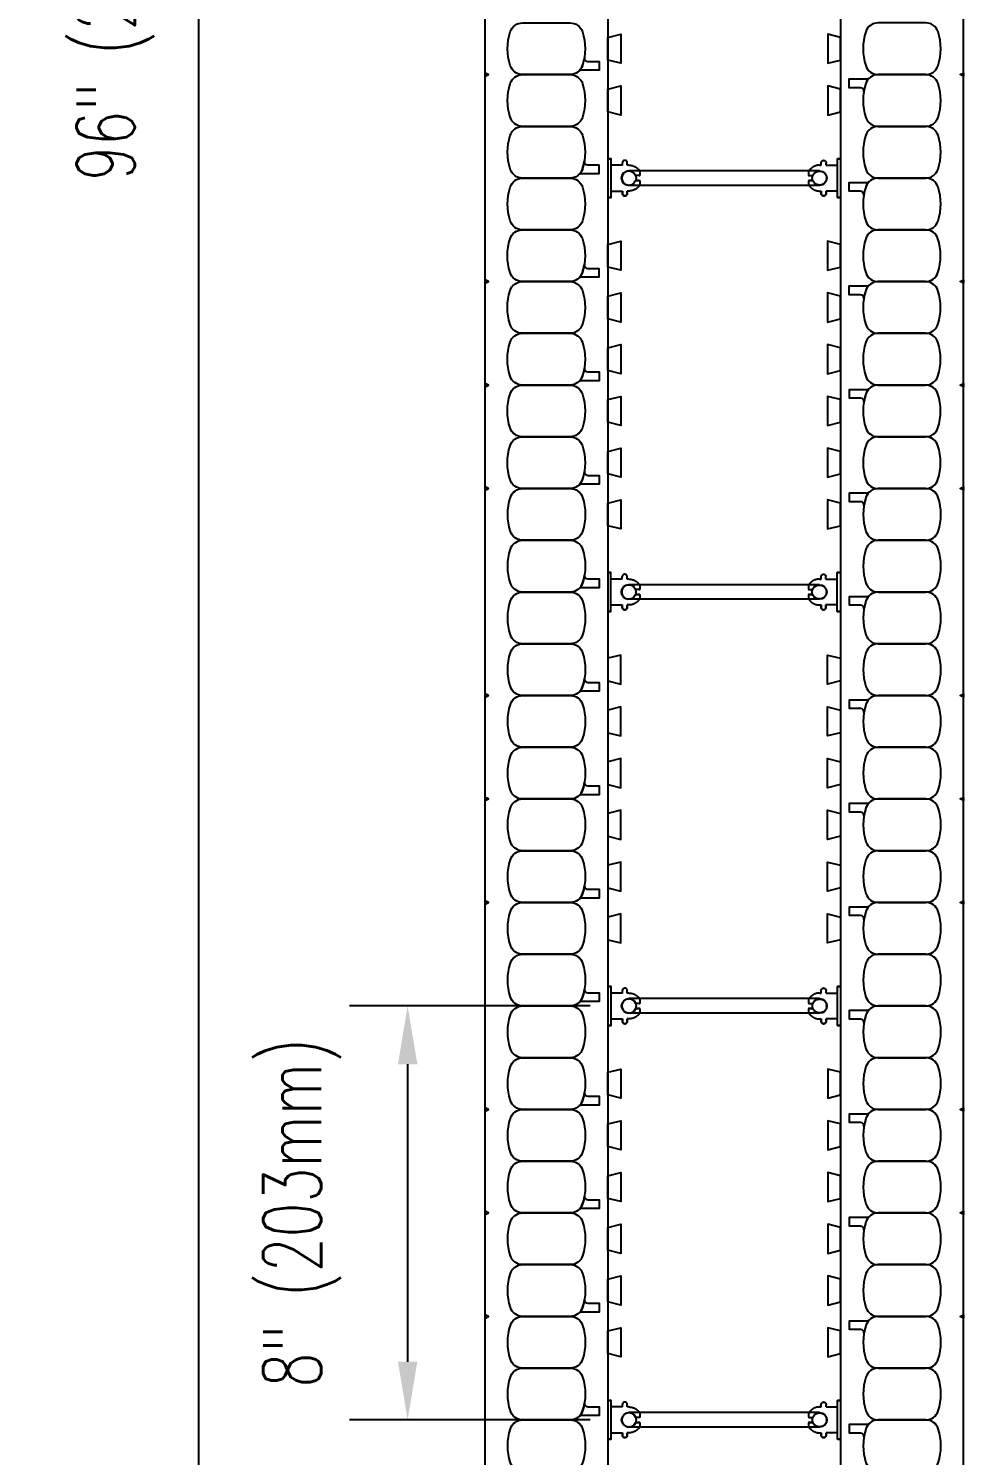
# Model space of a CAD drawing. Header units: inches. Extents: x 135 to 240, y 99 to 198.
# Drawn here: x 222.41 to 240.49, y 120.84 to 148.42 of the extents above; entities that cross this region are included whole.
import ezdxf

# ---------------------------------------------------------------- set-up
doc = ezdxf.new("R2010")
doc.units = ezdxf.units.IN
doc.header["$MEASUREMENT"] = 0
for name, color, linetype in [('line25', 2, 'Continuous'), ('LINE50', 5, 'Continuous'), ('LINE9', 9, 'Continuous'), ('TEXT', 4, 'Continuous')]:
    doc.layers.add(name, color=color, linetype=linetype)
doc.styles.add('DIM', font='romans.shx', dxfattribs={"width": 0.7})
doc.dimstyles.new('ext_12', dxfattribs={"dimscale": 12, "dimtxt": 0.09375, "dimasz": 0.09375, "dimexe": 0.09375, "dimexo": 0.0625, "dimgap": 0.0625, "dimtad": 1, "dimdec": 4, "dimzin": 2, "dimdsep": 46, "dimlunit": 4, "dimtxsty": 'DIM', "dimcen": 0.09, "dimdle": 0.09375, "dimclrt": 4, "dimadec": 0, "dimazin": 0, "dimtfac": 1, "dimtdec": 4, "dimtmove": 2, "dimatfit": 3, "dimfxl": 0, "dimfrac": 2, "dimtolj": 1, "dimtzin": 0, "dimarcsym": 0})

# ---------------------------------------------------------------- blocks, each defined once
blk = doc.blocks.new('WEB_4_CENTRE_TOP')
for p, q in [((3.688, 0.141), (0, 0.141)), ((3.688, -0.141), (0, -0.141))]:
    blk.add_line(p, q)
for centre in [(0, 0), (3.688, 0)]:
    blk.add_circle(centre, 0.141)
blk = doc.blocks.new('*D9')
at = {"layer": 'Defpoints', "color": 0}
for p in [(231.24, 197.528), (225.698, 101.528), (231.24, 101.528)]:
    blk.add_point(p, dxfattribs=at)
at = {"layer": 'TEXT', "color": 0, "lineweight": -2}
for p, q in [((230.49, 197.528), (224.573, 197.528)), ((225.698, 196.403), (225.698, 102.653)), ((230.49, 101.528), (224.573, 101.528))]:
    blk.add_line(p, q, dxfattribs=at)
at = {"layer": 'TEXT', "color": 0}
for points in [[(225.511, 196.403), (225.886, 196.403), (225.698, 197.528)], [(225.511, 102.653), (225.886, 102.653), (225.698, 101.528)]]:
    blk.add_solid(points, dxfattribs=at)
at = {"layer": 'TEXT', "color": 4, "insert": (224.091, 149.528), "char_height": 1.125, "attachment_point": 5, "rotation": 90, "style": 'DIM'}
blk.add_mtext('\\A1;96" (2440mm)', dxfattribs=at)
blk = doc.blocks.new('*D10')
at = {"layer": 'Defpoints', "color": 0}
for p in [(234.021, 129.528), (229.743, 121.528), (234.021, 121.528)]:
    blk.add_point(p, dxfattribs=at)
at = {"layer": 'TEXT', "color": 0, "lineweight": -2}
for p, q in [((233.271, 129.528), (228.618, 129.528)), ((229.743, 128.403), (229.743, 122.653)), ((233.271, 121.528), (228.618, 121.528))]:
    blk.add_line(p, q, dxfattribs=at)
at = {"layer": 'TEXT', "color": 0}
for points in [[(229.556, 128.403), (229.931, 128.403), (229.743, 129.528)], [(229.556, 122.653), (229.931, 122.653), (229.743, 121.528)]]:
    blk.add_solid(points, dxfattribs=at)
at = {"layer": 'TEXT', "color": 4, "insert": (227.699, 125.528), "char_height": 1.125, "attachment_point": 5, "rotation": 90, "style": 'DIM'}
blk.add_mtext('\\A1;8" (203mm) ', dxfattribs=at)
blk = doc.blocks.new('Connector')
blk.add_point((0.271, 0))
at = {"layer": 'LINE9'}
for p, q in [((0, 0.375), (0, -0.375)), ((0.062, -0.375), (0.062, 0.375)), ((0.281, 0.25), (0.062, 0.25))]:
    blk.add_line(p, q, dxfattribs=at)
for points, weights in [([(0.007, 0.375), (0.004, 0.375), (0, 0.375)], [1, 0.972587069138, 0.950305488115]), ([(0.327, 0.343), (0.308, 0.343), (0.281, 0.317), (0.281, 0.297)], [1, 0.85355339, 0.85355339, 1]), ([(0.328, 0.343), (0.327, 0.343), (0.327, 0.343)], [1, 0.70710678, 1]), ([(0.375, 0.297), (0.375, 0.317), (0.348, 0.343), (0.329, 0.343)], [1, 0.85355339, 0.85355339, 1]), ([(0.406, 0.25), (0.546, 0.25), (0.619, 0.131)], [0.958404415409, 0.794674173519, 0.864651571113]), ([(0.619, 0.052), (0.612, 0.049), (0.604, 0.049)], [0.83615024178, 0.892081430621, 1]), ([(0.619, -0.131), (0.546, -0.25), (0.406, -0.25)], [0.864651574428, 0.794674169686, 0.958404415195]), ([(0.604, -0.049), (0.612, -0.049), (0.619, -0.052)], [1, 0.89208144177, 0.836150253337]), ([(0, -0.375), (0.004, -0.375), (0.007, -0.375)], [0.950305488115, 0.972587069138, 1]), ([(0.281, -0.297), (0.281, -0.317), (0.308, -0.343), (0.327, -0.343)], [1, 0.85355339, 0.85355339, 1]), ([(0.327, -0.343), (0.281, -0.343), (0.281, -0.297)], [1, 0.70710678, 1]), ([(0.329, -0.343), (0.348, -0.343), (0.375, -0.317), (0.375, -0.297)], [1, 0.85355339, 0.85355339, 1]), ([(0.375, -0.297), (0.375, -0.343), (0.329, -0.343)], [1, 0.70710678, 1])]:
    blk.add_rational_spline(points, weights, degree=2, dxfattribs=at)
for points, degree in [([(0, 0.375), (0.002, 0.375), (0.005, 0.375), (0.007, 0.375)], 3), ([(0.007, 0.375), (0.021, 0.375), (0.051, 0.375), (0.062, 0.375), (0.062, 0.375)], 3), ([(0.281, 0.25), (0.281, 0.297)], 1), ([(0.327, 0.343), (0.327, 0.343), (0.328, 0.343), (0.328, 0.343)], 3), ([(0.328, 0.343), (0.329, 0.343), (0.329, 0.343), (0.329, 0.343)], 3), ([(0.375, 0.25), (0.375, 0.297)], 1), ([(0.406, 0.25), (0.375, 0.25)], 1), ([(0.406, 0.25), (0.406, 0.25)], 1), ([(0.406, 0.25), (0.406, 0.25)], 1), ([(0.406, 0.25), (0.406, 0.25)], 1), ([(0.406, 0.25), (0.406, 0.25)], 1), ([(0.406, 0.25), (0.406, 0.25)], 1), ([(0.406, 0.25), (0.406, 0.25)], 1), ([(0.406, 0.25), (0.406, 0.25)], 1), ([(0.406, 0.25), (0.406, 0.25)], 1), ([(0.406, 0.25), (0.406, 0.25)], 1), ([(0.406, 0.25), (0.406, 0.25)], 1), ([(0.406, 0.25), (0.406, 0.25)], 1), ([(0.406, 0.25), (0.406, 0.25)], 1), ([(0.406, 0.25), (0.406, 0.25)], 1), ([(0.406, 0.25), (0.406, 0.25)], 1), ([(0.406, 0.25), (0.406, 0.25)], 1), ([(0.406, 0.25), (0.406, 0.25)], 1), ([(0.406, 0.25), (0.406, 0.25)], 1), ([(0.406, 0.25), (0.406, 0.25)], 1), ([(0.406, 0.25), (0.406, 0.25)], 1), ([(0.406, 0.25), (0.406, 0.25)], 1), ([(0.406, 0.25), (0.406, 0.25)], 1), ([(0.406, 0.25), (0.406, 0.25)], 1), ([(0.406, 0.25), (0.406, 0.25)], 1), ([(0.406, 0.25), (0.406, 0.25)], 1), ([(0.604, 0.049), (0.532, 0.049)], 1), ([(0.532, 0.049), (0.532, 0.049)], 1), ([(0.532, 0.049), (0.532, 0.049)], 1), ([(0.532, 0.049), (0.532, 0.049)], 1), ([(0.532, 0.049), (0.532, 0.049)], 1), ([(0.532, 0.049), (0.532, 0.049)], 1), ([(0.532, 0.049), (0.532, 0.049)], 1), ([(0.532, 0.049), (0.532, 0.049)], 1), ([(0.532, 0.049), (0.532, 0.049)], 1), ([(0.532, 0.049), (0.532, 0.049)], 1), ([(0.532, 0.049), (0.532, 0.049)], 1), ([(0.604, 0.049), (0.609, 0.049), (0.614, 0.05), (0.619, 0.052)], 3), ([(0.604, 0.049), (0.604, 0.049)], 1), ([(0.604, 0.049), (0.604, 0.049)], 1), ([(0.604, 0.049), (0.604, 0.049)], 1), ([(0.604, 0.049), (0.604, 0.049)], 1), ([(0.619, 0.131), (0.619, 0.052)], 1), ([(0.619, 0.131), (0.619, 0.131)], 1), ([(0.619, 0.131), (0.619, 0.131)], 1), ([(0.619, 0.131), (0.619, 0.131)], 1), ([(0.619, 0.131), (0.619, 0.131)], 1), ([(0.062, -0.25), (0.281, -0.25)], 1), ([(0.281, -0.297), (0.281, -0.25)], 1), ([(0.281, -0.25), (0.281, -0.297)], 1), ([(0.375, -0.25), (0.375, -0.297)], 1), ([(0.375, -0.297), (0.375, -0.25)], 1), ([(0.406, -0.25), (0.375, -0.25)], 1), ([(0.406, -0.25), (0.406, -0.25)], 1), ([(0.406, -0.25), (0.406, -0.25)], 1), ([(0.406, -0.25), (0.406, -0.25)], 1), ([(0.406, -0.25), (0.406, -0.25)], 1), ([(0.406, -0.25), (0.406, -0.25)], 1), ([(0.406, -0.25), (0.406, -0.25)], 1), ([(0.406, -0.25), (0.406, -0.25)], 1), ([(0.406, -0.25), (0.406, -0.25)], 1), ([(0.406, -0.25), (0.406, -0.25)], 1), ([(0.406, -0.25), (0.406, -0.25)], 1), ([(0.406, -0.25), (0.406, -0.25)], 1), ([(0.532, -0.049), (0.604, -0.049)], 1), ([(0.604, -0.049), (0.58, -0.049), (0.556, -0.049), (0.532, -0.049)], 3), ([(0.532, -0.049), (0.532, -0.049)], 1), ([(0.532, -0.049), (0.532, -0.049)], 1), ([(0.532, -0.049), (0.532, -0.049)], 1), ([(0.532, -0.049), (0.532, -0.049)], 1), ([(0.619, -0.052), (0.614, -0.05), (0.609, -0.049), (0.604, -0.049)], 3), ([(0.604, -0.049), (0.604, -0.049)], 1), ([(0.604, -0.049), (0.604, -0.049)], 1), ([(0.604, -0.049), (0.604, -0.049)], 1), ([(0.604, -0.049), (0.604, -0.049)], 1), ([(0.604, -0.049), (0.604, -0.049)], 1), ([(0.604, -0.049), (0.604, -0.049)], 1), ([(0.604, -0.049), (0.604, -0.049)], 1), ([(0.604, -0.049), (0.604, -0.049)], 1), ([(0.619, -0.052), (0.619, -0.131)], 1), ([(0.619, -0.131), (0.619, -0.131)], 1), ([(0.619, -0.131), (0.619, -0.131)], 1), ([(0.619, -0.131), (0.619, -0.131)], 1), ([(0.619, -0.131), (0.619, -0.131)], 1), ([(0.007, -0.375), (0.005, -0.375), (0.002, -0.375), (0, -0.375)], 3), ([(0.062, -0.375), (0.062, -0.375), (0.051, -0.375), (0.021, -0.375), (0.007, -0.375)], 3), ([(0.328, -0.343), (0.328, -0.343), (0.327, -0.343), (0.327, -0.343)], 3), ([(0.329, -0.343), (0.329, -0.343), (0.329, -0.343), (0.328, -0.343)], 3)]:
    blk.add_open_spline(points, degree=degree, dxfattribs=at)
for points, weights, knots in [([(0.062, 0.375), (0.062, 0.375), (0.046, 0.375), (0.03, 0.375), (0.007, 0.375)], [0.868718858569, 0.861102746415, 1, 0.861102734288, 0.868718859898], [0, 0, 0, 0.5, 0.5, 1, 1, 1]), ([(0.532, 0.049), (0.472, 0.203), (0.333, 0.113), (0.157, 0), (0.333, -0.113), (0.472, -0.203), (0.532, -0.049)], [0.899508922286, 0.599718215298, 1, 0.54226024, 1, 0.599718224335, 0.899508908749], [0, 0, 0, 0.318112, 0.318112, 0.681888, 0.681888, 1, 1, 1]), ([(0.007, -0.375), (0.03, -0.375), (0.046, -0.375), (0.062, -0.375), (0.062, -0.375)], [0.868718859319, 0.861102739573, 1, 0.861102742958, 0.868718858948], [0, 0, 0, 0.5, 0.5, 1, 1, 1])]:
    blk.add_rational_spline(points, weights, degree=2, knots=knots, dxfattribs=at)

msp = doc.modelspace()

# ---------------------------------------------------------------- linework, layer by layer
at = {"layer": 'line25'}
for p, q in [((233.61515, 169.15319), (233.61515, 101.52819)), ((238.11515, 169.15319), (238.11515, 101.52819))]:
    msp.add_line(p, q, dxfattribs=at)
for points in [[(233.61515, 148.24703), (233.86515, 148.30936), (233.86515, 147.74703), (233.61515, 147.80936)], [(238.11515, 148.24703), (237.86515, 148.30936), (237.86515, 147.74703), (238.11515, 147.80936)], [(233.61515, 147.24703), (233.86515, 147.30936), (233.86515, 146.74703), (233.61515, 146.80936)], [(238.11515, 147.24703), (237.86515, 147.30936), (237.86515, 146.74703), (238.11515, 146.80936)], [(233.61263, 144.24703), (233.86263, 144.30936), (233.86263, 143.74703), (233.61263, 143.80936)], [(238.11263, 144.24703), (237.86263, 144.30936), (237.86263, 143.74703), (238.11263, 143.80936)], [(233.61263, 143.24703), (233.86263, 143.30936), (233.86263, 142.74703), (233.61263, 142.80936)], [(238.11263, 143.24703), (237.86263, 143.30936), (237.86263, 142.74703), (238.11263, 142.80936)], [(233.61263, 142.24703), (233.86263, 142.30936), (233.86263, 141.74703), (233.61263, 141.80936)], [(238.11263, 142.24703), (237.86263, 142.30936), (237.86263, 141.74703), (238.11263, 141.80936)], [(233.61263, 141.24703), (233.86263, 141.30936), (233.86263, 140.74703), (233.61263, 140.80936)], [(238.11263, 141.24703), (237.86263, 141.30936), (237.86263, 140.74703), (238.11263, 140.80936)], [(233.61263, 140.24703), (233.86263, 140.30936), (233.86263, 139.74703), (233.61263, 139.80936)], [(238.11263, 140.24703), (237.86263, 140.30936), (237.86263, 139.74703), (238.11263, 139.80936)], [(233.61263, 139.24703), (233.86263, 139.30936), (233.86263, 138.74703), (233.61263, 138.80936)], [(238.11263, 139.24703), (237.86263, 139.30936), (237.86263, 138.74703), (238.11263, 138.80936)], [(233.61263, 135.80936), (233.86263, 135.74703), (233.86263, 136.30936), (233.61263, 136.24703)], [(238.11263, 135.80936), (237.86263, 135.74703), (237.86263, 136.30936), (238.11263, 136.24703)], [(233.61263, 134.80936), (233.86263, 134.74703), (233.86263, 135.30936), (233.61263, 135.24703)], [(238.11263, 134.80936), (237.86263, 134.74703), (237.86263, 135.30936), (238.11263, 135.24703)], [(233.61263, 133.80936), (233.86263, 133.74703), (233.86263, 134.30936), (233.61263, 134.24703)], [(238.11263, 133.80936), (237.86263, 133.74703), (237.86263, 134.30936), (238.11263, 134.24703)], [(233.61263, 132.80936), (233.86263, 132.74703), (233.86263, 133.30936), (233.61263, 133.24703)], [(238.11263, 132.80936), (237.86263, 132.74703), (237.86263, 133.30936), (238.11263, 133.24703)], [(233.61263, 131.80936), (233.86263, 131.74703), (233.86263, 132.30936), (233.61263, 132.24703)], [(238.11263, 131.80936), (237.86263, 131.74703), (237.86263, 132.30936), (238.11263, 132.24703)], [(233.61263, 130.80936), (233.86263, 130.74703), (233.86263, 131.30936), (233.61263, 131.24703)], [(238.11263, 130.80936), (237.86263, 130.74703), (237.86263, 131.30936), (238.11263, 131.24703)], [(233.61515, 128.24703), (233.86515, 128.30936), (233.86515, 127.74703), (233.61515, 127.80936)], [(238.11515, 128.24703), (237.86515, 128.30936), (237.86515, 127.74703), (238.11515, 127.80936)], [(233.61515, 127.24703), (233.86515, 127.30936), (233.86515, 126.74703), (233.61515, 126.80936)], [(238.11515, 127.24703), (237.86515, 127.30936), (237.86515, 126.74703), (238.11515, 126.80936)], [(233.61515, 126.24703), (233.86515, 126.30936), (233.86515, 125.74703), (233.61515, 125.80936)], [(238.11515, 126.24703), (237.86515, 126.30936), (237.86515, 125.74703), (238.11515, 125.80936)], [(233.61515, 125.24703), (233.86515, 125.30936), (233.86515, 124.74703), (233.61515, 124.80936)], [(238.11515, 125.24703), (237.86515, 125.30936), (237.86515, 124.74703), (238.11515, 124.80936)], [(233.61515, 124.24703), (233.86515, 124.30936), (233.86515, 123.74703), (233.61515, 123.80936)], [(238.11515, 124.24703), (237.86515, 124.30936), (237.86515, 123.74703), (238.11515, 123.80936)], [(233.61515, 123.24703), (233.86515, 123.30936), (233.86515, 122.74703), (233.61515, 122.80936)], [(238.11515, 123.24703), (237.86515, 123.30936), (237.86515, 122.74703), (238.11515, 122.80936)]]:
    msp.add_lwpolyline(points, close=True, dxfattribs=at)
at = {"layer": 'LINE50'}
for p, q in [((231.24015, 101.52819), (231.24015, 171.49694)), ((240.49015, 101.52819), (240.49015, 171.49694))]:
    msp.add_line(p, q, dxfattribs=at)
at = {"layer": 'LINE9'}
for points in [[(233.12358, 148.35512, -0.15767078), (233.12358, 147.70127, -0.32530463), (232.88571, 147.52819), (231.96455, 147.52819, -0.32530463), (231.72668, 147.70127, -0.15767078), (231.72668, 148.35512, -0.32530463), (231.96455, 148.52819), (232.88571, 148.52819, -0.32530463)], [(238.60168, 148.35512, 0.15767078), (238.60168, 147.70127, 0.32530463), (238.83955, 147.52819), (239.76071, 147.52819, 0.32530463), (239.99858, 147.70127, 0.15767078), (239.99858, 148.35512, 0.32530463), (239.76071, 148.52819), (238.83955, 148.52819, 0.32530463)], [(233.12358, 147.70127, 0.0372667), (233.16091, 147.85497, 0.46303561), (233.22258, 147.78228), (233.44418, 147.78228), (233.44418, 147.61144), (233.09808, 147.61144, 0.18900236), (233.05561, 147.59479, 0.12840736)], [(233.12358, 147.35512, -0.15767078), (233.12358, 146.70127, -0.32530463), (232.88571, 146.52819), (231.96455, 146.52819, -0.32530463), (231.72668, 146.70127, -0.15767078), (231.72668, 147.35512, -0.32530463), (231.96455, 147.52819), (232.88571, 147.52819, -0.32530463)], [(238.60168, 147.35512, 0.0372667), (238.56435, 147.20142, 0.46303561), (238.50268, 147.27411), (238.28108, 147.27411), (238.28108, 147.44494), (238.62718, 147.44494, 0.18900236), (238.66965, 147.46159, 0.12840736)], [(238.60168, 147.35512, 0.15767078), (238.60168, 146.70127, 0.32530463), (238.83955, 146.52819), (239.76071, 146.52819, 0.32530463), (239.99858, 146.70127, 0.15767078), (239.99858, 147.35512, 0.32530463), (239.76071, 147.52819), (238.83955, 147.52819, 0.32530463)], [(233.12358, 146.35512, -0.15767078), (233.12358, 145.70127, -0.32530463), (232.88571, 145.52819), (231.96455, 145.52819, -0.32530463), (231.72668, 145.70127, -0.15767078), (231.72668, 146.35512, -0.32530463), (231.96455, 146.52819), (232.88571, 146.52819, -0.32530463)], [(238.60168, 146.35512, 0.15767078), (238.60168, 145.70127, 0.32530463), (238.83955, 145.52819), (239.76071, 145.52819, 0.32530463), (239.99858, 145.70127, 0.15767078), (239.99858, 146.35512, 0.32530463), (239.76071, 146.52819), (238.83955, 146.52819, 0.32530463)], [(233.12106, 145.70127, 0.0372667), (233.15839, 145.85497, 0.46303561), (233.22005, 145.78228), (233.44165, 145.78228), (233.44165, 145.61144), (233.09556, 145.61144, 0.18900236), (233.05309, 145.59479, 0.12840736)], [(233.12358, 145.35512, -0.15767078), (233.12358, 144.70127, -0.32530463), (232.88571, 144.52819), (231.96455, 144.52819, -0.32530463), (231.72668, 144.70127, -0.15767078), (231.72668, 145.35512, -0.32530463), (231.96455, 145.52819), (232.88571, 145.52819, -0.32530463)], [(238.59915, 145.35512, 0.0372667), (238.56182, 145.20142, 0.46303561), (238.50016, 145.27411), (238.27856, 145.27411), (238.27856, 145.44494), (238.62465, 145.44494, 0.18900236), (238.66713, 145.46159, 0.12840736)], [(238.60168, 145.35512, 0.15767078), (238.60168, 144.70127, 0.32530463), (238.83955, 144.52819), (239.76071, 144.52819, 0.32530463), (239.99858, 144.70127, 0.15767078), (239.99858, 145.35512, 0.32530463), (239.76071, 145.52819), (238.83955, 145.52819, 0.32530463)], [(233.12106, 144.35512, -0.15767078), (233.12106, 143.70127, -0.32530463), (232.88319, 143.52819), (231.96202, 143.52819, -0.32530463), (231.72415, 143.70127, -0.15767078), (231.72415, 144.35512, -0.32530463), (231.96202, 144.52819), (232.88319, 144.52819, -0.32530463)], [(238.59915, 144.35512, 0.15767078), (238.59915, 143.70127, 0.32530463), (238.83702, 143.52819), (239.75819, 143.52819, 0.32530463), (239.99606, 143.70127, 0.15767078), (239.99606, 144.35512, 0.32530463), (239.75819, 144.52819), (238.83702, 144.52819, 0.32530463)], [(233.12106, 143.70127, 0.0372667), (233.15839, 143.85497, 0.46303561), (233.22005, 143.78228), (233.44165, 143.78228), (233.44165, 143.61144), (233.09556, 143.61144, 0.18900236), (233.05309, 143.59479, 0.12840736)], [(233.12106, 143.35512, -0.15767078), (233.12106, 142.70127, -0.32530463), (232.88319, 142.52819), (231.96202, 142.52819, -0.32530463), (231.72415, 142.70127, -0.15767078), (231.72415, 143.35512, -0.32530463), (231.96202, 143.52819), (232.88319, 143.52819, -0.32530463)], [(238.59915, 143.35512, 0.0372667), (238.56182, 143.20142, 0.46303561), (238.50016, 143.27411), (238.27856, 143.27411), (238.27856, 143.44494), (238.62465, 143.44494, 0.18900236), (238.66713, 143.46159, 0.12840736)], [(238.59915, 143.35512, 0.15767078), (238.59915, 142.70127, 0.32530463), (238.83702, 142.52819), (239.75819, 142.52819, 0.32530463), (239.99606, 142.70127, 0.15767078), (239.99606, 143.35512, 0.32530463), (239.75819, 143.52819), (238.83702, 143.52819, 0.32530463)], [(233.12106, 142.35512, -0.15767078), (233.12106, 141.70127, -0.32530463), (232.88319, 141.52819), (231.96202, 141.52819, -0.32530463), (231.72415, 141.70127, -0.15767078), (231.72415, 142.35512, -0.32530463), (231.96202, 142.52819), (232.88319, 142.52819, -0.32530463)], [(238.59915, 142.35512, 0.15767078), (238.59915, 141.70127, 0.32530463), (238.83702, 141.52819), (239.75819, 141.52819, 0.32530463), (239.99606, 141.70127, 0.15767078), (239.99606, 142.35512, 0.32530463), (239.75819, 142.52819), (238.83702, 142.52819, 0.32530463)], [(233.12611, 141.70127, 0.0372667), (233.16344, 141.85497, 0.46303561), (233.2251, 141.78228), (233.4467, 141.78228), (233.4467, 141.61144), (233.10061, 141.61144, 0.18900236), (233.05813, 141.59479, 0.12840736)], [(233.12106, 141.35512, -0.15767078), (233.12106, 140.70127, -0.32530463), (232.88319, 140.52819), (231.96202, 140.52819, -0.32530463), (231.72415, 140.70127, -0.15767078), (231.72415, 141.35512, -0.32530463), (231.96202, 141.52819), (232.88319, 141.52819, -0.32530463)], [(238.59915, 141.35512, 0.15767078), (238.59915, 140.70127, 0.32530463), (238.83702, 140.52819), (239.75819, 140.52819, 0.32530463), (239.99606, 140.70127, 0.15767078), (239.99606, 141.35512, 0.32530463), (239.75819, 141.52819), (238.83702, 141.52819, 0.32530463)], [(238.6042, 141.35512, 0.0372667), (238.56687, 141.20142, 0.46303561), (238.50521, 141.27411), (238.28361, 141.27411), (238.28361, 141.44494), (238.6297, 141.44494, 0.18900236), (238.67217, 141.46159, 0.12840736)], [(233.12106, 140.35512, -0.15767078), (233.12106, 139.70127, -0.32530463), (232.88319, 139.52819), (231.96202, 139.52819, -0.32530463), (231.72415, 139.70127, -0.15767078), (231.72415, 140.35512, -0.32530463), (231.96202, 140.52819), (232.88319, 140.52819, -0.32530463)], [(238.59915, 140.35512, 0.15767078), (238.59915, 139.70127, 0.32530463), (238.83702, 139.52819), (239.75819, 139.52819, 0.32530463), (239.99606, 139.70127, 0.15767078), (239.99606, 140.35512, 0.32530463), (239.75819, 140.52819), (238.83702, 140.52819, 0.32530463)], [(233.12611, 139.70127, 0.0372667), (233.16344, 139.85497, 0.46303561), (233.2251, 139.78228), (233.4467, 139.78228), (233.4467, 139.61144), (233.10061, 139.61144, 0.18900236), (233.05813, 139.59479, 0.12840736)], [(233.12611, 139.35512, -0.15767078), (233.12611, 138.70127, -0.32530463), (232.88824, 138.52819), (231.96707, 138.52819, -0.32530463), (231.7292, 138.70127, -0.15767078), (231.7292, 139.35512, -0.32530463), (231.96707, 139.52819), (232.88824, 139.52819, -0.32530463)], [(238.6042, 139.35512, 0.0372667), (238.56687, 139.20142, 0.46303561), (238.50521, 139.27411), (238.28361, 139.27411), (238.28361, 139.44494), (238.6297, 139.44494, 0.18900236), (238.67217, 139.46159, 0.12840736)], [(238.6042, 139.35512, 0.15767078), (238.6042, 138.70127, 0.32530463), (238.84207, 138.52819), (239.76324, 138.52819, 0.32530463), (240.00111, 138.70127, 0.15767078), (240.00111, 139.35512, 0.32530463), (239.76324, 139.52819), (238.84207, 139.52819, 0.32530463)], [(233.12611, 138.35512, -0.15767078), (233.12611, 137.70127, -0.32530463), (232.88824, 137.52819), (231.96707, 137.52819, -0.32530463), (231.7292, 137.70127, -0.15767078), (231.7292, 138.35512, -0.32530463), (231.96707, 138.52819), (232.88824, 138.52819, -0.32530463)], [(238.6042, 138.35512, 0.15767078), (238.6042, 137.70127, 0.32530463), (238.84207, 137.52819), (239.76324, 137.52819, 0.32530463), (240.00111, 137.70127, 0.15767078), (240.00111, 138.35512, 0.32530463), (239.76324, 138.52819), (238.84207, 138.52819, 0.32530463)], [(233.12611, 137.70127, 0.0372667), (233.16344, 137.85497, 0.46303561), (233.2251, 137.78228), (233.4467, 137.78228), (233.4467, 137.61144), (233.10061, 137.61144, 0.18900236), (233.05813, 137.59479, 0.12840736)], [(233.12611, 137.35512, -0.15767078), (233.12611, 136.70127, -0.32530463), (232.88824, 136.52819), (231.96707, 136.52819, -0.32530463), (231.7292, 136.70127, -0.15767078), (231.7292, 137.35512, -0.32530463), (231.96707, 137.52819), (232.88824, 137.52819, -0.32530463)], [(238.6042, 137.35512, 0.0372667), (238.56687, 137.20142, 0.46303561), (238.50521, 137.27411), (238.28361, 137.27411), (238.28361, 137.44494), (238.6297, 137.44494, 0.18900236), (238.67217, 137.46159, 0.12840736)], [(238.6042, 137.35512, 0.15767078), (238.6042, 136.70127, 0.32530463), (238.84207, 136.52819), (239.76324, 136.52819, 0.32530463), (240.00111, 136.70127, 0.15767078), (240.00111, 137.35512, 0.32530463), (239.76324, 137.52819), (238.84207, 137.52819, 0.32530463)], [(233.12611, 136.35512, -0.15767078), (233.12611, 135.70127, -0.32530463), (232.88824, 135.52819), (231.96707, 135.52819, -0.32530463), (231.7292, 135.70127, -0.15767078), (231.7292, 136.35512, -0.32530463), (231.96707, 136.52819), (232.88824, 136.52819, -0.32530463)], [(238.6042, 136.35512, 0.15767078), (238.6042, 135.70127, 0.32530463), (238.84207, 135.52819), (239.76324, 135.52819, 0.32530463), (240.00111, 135.70127, 0.15767078), (240.00111, 136.35512, 0.32530463), (239.76324, 136.52819), (238.84207, 136.52819, 0.32530463)], [(233.12611, 135.70127, 0.0372667), (233.16344, 135.85497, 0.46303561), (233.2251, 135.78228), (233.4467, 135.78228), (233.4467, 135.61144), (233.10061, 135.61144, 0.18900236), (233.05813, 135.59479, 0.12840736)], [(233.12611, 135.35512, -0.15767078), (233.12611, 134.70127, -0.32530463), (232.88824, 134.52819), (231.96707, 134.52819, -0.32530463), (231.7292, 134.70127, -0.15767078), (231.7292, 135.35512, -0.32530463), (231.96707, 135.52819), (232.88824, 135.52819, -0.32530463)], [(238.6042, 135.35512, 0.0372667), (238.56687, 135.20142, 0.46303561), (238.50521, 135.27411), (238.28361, 135.27411), (238.28361, 135.44494), (238.6297, 135.44494, 0.18900236), (238.67217, 135.46159, 0.12840736)], [(238.6042, 135.35512, 0.15767078), (238.6042, 134.70127, 0.32530463), (238.84207, 134.52819), (239.76324, 134.52819, 0.32530463), (240.00111, 134.70127, 0.15767078), (240.00111, 135.35512, 0.32530463), (239.76324, 135.52819), (238.84207, 135.52819, 0.32530463)], [(233.12611, 134.35512, -0.15767078), (233.12611, 133.70127, -0.32530463), (232.88824, 133.52819), (231.96707, 133.52819, -0.32530463), (231.7292, 133.70127, -0.15767078), (231.7292, 134.35512, -0.32530463), (231.96707, 134.52819), (232.88824, 134.52819, -0.32530463)], [(238.6042, 134.35512, 0.15767078), (238.6042, 133.70127, 0.32530463), (238.84207, 133.52819), (239.76324, 133.52819, 0.32530463), (240.00111, 133.70127, 0.15767078), (240.00111, 134.35512, 0.32530463), (239.76324, 134.52819), (238.84207, 134.52819, 0.32530463)], [(233.12611, 133.70127, 0.0372667), (233.16344, 133.85497, 0.46303561), (233.2251, 133.78228), (233.4467, 133.78228), (233.4467, 133.61144), (233.10061, 133.61144, 0.18900236), (233.05813, 133.59479, 0.12840736)], [(233.12611, 133.35512, -0.15767078), (233.12611, 132.70127, -0.32530463), (232.88824, 132.52819), (231.96707, 132.52819, -0.32530463), (231.7292, 132.70127, -0.15767078), (231.7292, 133.35512, -0.32530463), (231.96707, 133.52819), (232.88824, 133.52819, -0.32530463)], [(238.6042, 133.35512, 0.15767078), (238.6042, 132.70127, 0.32530463), (238.84207, 132.52819), (239.76324, 132.52819, 0.32530463), (240.00111, 132.70127, 0.15767078), (240.00111, 133.35512, 0.32530463), (239.76324, 133.52819), (238.84207, 133.52819, 0.32530463)], [(238.6042, 133.35512, 0.0372667), (238.56687, 133.20142, 0.46303561), (238.50521, 133.27411), (238.28361, 133.27411), (238.28361, 133.44494), (238.6297, 133.44494, 0.18900236), (238.67217, 133.46159, 0.12840736)], [(233.12611, 132.35512, -0.15767078), (233.12611, 131.70127, -0.32530463), (232.88824, 131.52819), (231.96707, 131.52819, -0.32530463), (231.7292, 131.70127, -0.15767078), (231.7292, 132.35512, -0.32530463), (231.96707, 132.52819), (232.88824, 132.52819, -0.32530463)], [(238.6042, 132.35512, 0.15767078), (238.6042, 131.70127, 0.32530463), (238.84207, 131.52819), (239.76324, 131.52819, 0.32530463), (240.00111, 131.70127, 0.15767078), (240.00111, 132.35512, 0.32530463), (239.76324, 132.52819), (238.84207, 132.52819, 0.32530463)], [(233.12611, 131.70127, 0.0372667), (233.16344, 131.85497, 0.46303561), (233.2251, 131.78228), (233.4467, 131.78228), (233.4467, 131.61144), (233.10061, 131.61144, 0.18900236), (233.05813, 131.59479, 0.12840736)], [(233.12611, 131.35512, -0.15767078), (233.12611, 130.70127, -0.32530463), (232.88824, 130.52819), (231.96707, 130.52819, -0.32530463), (231.7292, 130.70127, -0.15767078), (231.7292, 131.35512, -0.32530463), (231.96707, 131.52819), (232.88824, 131.52819, -0.32530463)], [(238.6042, 131.35512, 0.0372667), (238.56687, 131.20142, 0.46303561), (238.50521, 131.27411), (238.28361, 131.27411), (238.28361, 131.44494), (238.6297, 131.44494, 0.18900236), (238.67217, 131.46159, 0.12840736)], [(238.6042, 131.35512, 0.15767078), (238.6042, 130.70127, 0.32530463), (238.84207, 130.52819), (239.76324, 130.52819, 0.32530463), (240.00111, 130.70127, 0.15767078), (240.00111, 131.35512, 0.32530463), (239.76324, 131.52819), (238.84207, 131.52819, 0.32530463)], [(233.12611, 130.35512, -0.15767078), (233.12611, 129.70127, -0.32530463), (232.88824, 129.52819), (231.96707, 129.52819, -0.32530463), (231.7292, 129.70127, -0.15767078), (231.7292, 130.35512, -0.32530463), (231.96707, 130.52819), (232.88824, 130.52819, -0.32530463)], [(238.6042, 130.35512, 0.15767078), (238.6042, 129.70127, 0.32530463), (238.84207, 129.52819), (239.76324, 129.52819, 0.32530463), (240.00111, 129.70127, 0.15767078), (240.00111, 130.35512, 0.32530463), (239.76324, 130.52819), (238.84207, 130.52819, 0.32530463)], [(233.12611, 129.70127, 0.0372667), (233.16344, 129.85497, 0.46303561), (233.2251, 129.78228), (233.4467, 129.78228), (233.4467, 129.61144), (233.10061, 129.61144, 0.18900236), (233.05813, 129.59479, 0.12840736)], [(233.12611, 129.35512, -0.15767078), (233.12611, 128.70127, -0.32530463), (232.88824, 128.52819), (231.96707, 128.52819, -0.32530463), (231.7292, 128.70127, -0.15767078), (231.7292, 129.35512, -0.32530463), (231.96707, 129.52819), (232.88824, 129.52819, -0.32530463)], [(238.6042, 129.35512, 0.0372667), (238.56687, 129.20142, 0.46303561), (238.50521, 129.27411), (238.28361, 129.27411), (238.28361, 129.44494), (238.6297, 129.44494, 0.18900236), (238.67217, 129.46159, 0.12840736)], [(238.6042, 129.35512, 0.15767078), (238.6042, 128.70127, 0.32530463), (238.84207, 128.52819), (239.76324, 128.52819, 0.32530463), (240.00111, 128.70127, 0.15767078), (240.00111, 129.35512, 0.32530463), (239.76324, 129.52819), (238.84207, 129.52819, 0.32530463)], [(233.12611, 128.35512, -0.15767078), (233.12611, 127.70127, -0.32530463), (232.88824, 127.52819), (231.96707, 127.52819, -0.32530463), (231.7292, 127.70127, -0.15767078), (231.7292, 128.35512, -0.32530463), (231.96707, 128.52819), (232.88824, 128.52819, -0.32530463)], [(238.6042, 128.35512, 0.15767078), (238.6042, 127.70127, 0.32530463), (238.84207, 127.52819), (239.76324, 127.52819, 0.32530463), (240.00111, 127.70127, 0.15767078), (240.00111, 128.35512, 0.32530463), (239.76324, 128.52819), (238.84207, 128.52819, 0.32530463)], [(233.12611, 127.70127, 0.0372667), (233.16344, 127.85497, 0.46303561), (233.2251, 127.78228), (233.4467, 127.78228), (233.4467, 127.61144), (233.10061, 127.61144, 0.18900236), (233.05813, 127.59479, 0.12840736)], [(233.12611, 127.35512, -0.15767078), (233.12611, 126.70127, -0.32530463), (232.88824, 126.52819), (231.96707, 126.52819, -0.32530463), (231.7292, 126.70127, -0.15767078), (231.7292, 127.35512, -0.32530463), (231.96707, 127.52819), (232.88824, 127.52819, -0.32530463)], [(238.6042, 127.35512, 0.0372667), (238.56687, 127.20142, 0.46303561), (238.50521, 127.27411), (238.28361, 127.27411), (238.28361, 127.44494), (238.6297, 127.44494, 0.18900236), (238.67217, 127.46159, 0.12840736)], [(238.6042, 127.35512, 0.15767078), (238.6042, 126.70127, 0.32530463), (238.84207, 126.52819), (239.76324, 126.52819, 0.32530463), (240.00111, 126.70127, 0.15767078), (240.00111, 127.35512, 0.32530463), (239.76324, 127.52819), (238.84207, 127.52819, 0.32530463)], [(233.12611, 126.35512, -0.15767078), (233.12611, 125.70127, -0.32530463), (232.88824, 125.52819), (231.96707, 125.52819, -0.32530463), (231.7292, 125.70127, -0.15767078), (231.7292, 126.35512, -0.32530463), (231.96707, 126.52819), (232.88824, 126.52819, -0.32530463)], [(238.6042, 126.35512, 0.15767078), (238.6042, 125.70127, 0.32530463), (238.84207, 125.52819), (239.76324, 125.52819, 0.32530463), (240.00111, 125.70127, 0.15767078), (240.00111, 126.35512, 0.32530463), (239.76324, 126.52819), (238.84207, 126.52819, 0.32530463)], [(233.12611, 125.70127, 0.0372667), (233.16344, 125.85497, 0.46303561), (233.2251, 125.78228), (233.4467, 125.78228), (233.4467, 125.61144), (233.10061, 125.61144, 0.18900236), (233.05813, 125.59479, 0.12840736)], [(233.12611, 125.35512, -0.15767078), (233.12611, 124.70127, -0.32530463), (232.88824, 124.52819), (231.96707, 124.52819, -0.32530463), (231.7292, 124.70127, -0.15767078), (231.7292, 125.35512, -0.32530463), (231.96707, 125.52819), (232.88824, 125.52819, -0.32530463)], [(238.6042, 125.35512, 0.15767078), (238.6042, 124.70127, 0.32530463), (238.84207, 124.52819), (239.76324, 124.52819, 0.32530463), (240.00111, 124.70127, 0.15767078), (240.00111, 125.35512, 0.32530463), (239.76324, 125.52819), (238.84207, 125.52819, 0.32530463)], [(238.6042, 125.35512, 0.0372667), (238.56687, 125.20142, 0.46303561), (238.50521, 125.27411), (238.28361, 125.27411), (238.28361, 125.44494), (238.6297, 125.44494, 0.18900236), (238.67217, 125.46159, 0.12840736)], [(233.12611, 124.35512, -0.15767078), (233.12611, 123.70127, -0.32530463), (232.88824, 123.52819), (231.96707, 123.52819, -0.32530463), (231.7292, 123.70127, -0.15767078), (231.7292, 124.35512, -0.32530463), (231.96707, 124.52819), (232.88824, 124.52819, -0.32530463)], [(238.6042, 124.35512, 0.15767078), (238.6042, 123.70127, 0.32530463), (238.84207, 123.52819), (239.76324, 123.52819, 0.32530463), (240.00111, 123.70127, 0.15767078), (240.00111, 124.35512, 0.32530463), (239.76324, 124.52819), (238.84207, 124.52819, 0.32530463)], [(233.12611, 123.70127, 0.0372667), (233.16344, 123.85497, 0.46303561), (233.2251, 123.78228), (233.4467, 123.78228), (233.4467, 123.61144), (233.10061, 123.61144, 0.18900236), (233.05813, 123.59479, 0.12840736)], [(233.12611, 123.35512, -0.15767078), (233.12611, 122.70127, -0.32530463), (232.88824, 122.52819), (231.96707, 122.52819, -0.32530463), (231.7292, 122.70127, -0.15767078), (231.7292, 123.35512, -0.32530463), (231.96707, 123.52819), (232.88824, 123.52819, -0.32530463)], [(238.6042, 123.35512, 0.0372667), (238.56687, 123.20142, 0.46303561), (238.50521, 123.27411), (238.28361, 123.27411), (238.28361, 123.44494), (238.6297, 123.44494, 0.18900236), (238.67217, 123.46159, 0.12840736)], [(238.6042, 123.35512, 0.15767078), (238.6042, 122.70127, 0.32530463), (238.84207, 122.52819), (239.76324, 122.52819, 0.32530463), (240.00111, 122.70127, 0.15767078), (240.00111, 123.35512, 0.32530463), (239.76324, 123.52819), (238.84207, 123.52819, 0.32530463)], [(233.12611, 122.35512, -0.15767078), (233.12611, 121.70127, -0.32530463), (232.88824, 121.52819), (231.96707, 121.52819, -0.32530463), (231.7292, 121.70127, -0.15767078), (231.7292, 122.35512, -0.32530463), (231.96707, 122.52819), (232.88824, 122.52819, -0.32530463)], [(238.6042, 122.35512, 0.15767078), (238.6042, 121.70127, 0.32530463), (238.84207, 121.52819), (239.76324, 121.52819, 0.32530463), (240.00111, 121.70127, 0.15767078), (240.00111, 122.35512, 0.32530463), (239.76324, 122.52819), (238.84207, 122.52819, 0.32530463)], [(233.12611, 121.70127, 0.0372667), (233.16344, 121.85497, 0.46303561), (233.2251, 121.78228), (233.4467, 121.78228), (233.4467, 121.61144), (233.10061, 121.61144, 0.18900236), (233.05813, 121.59479, 0.12840736)], [(233.12611, 121.35512, -0.15767078), (233.12611, 120.70127, -0.32530463), (232.88824, 120.52819), (231.96707, 120.52819, -0.32530463), (231.7292, 120.70127, -0.15767078), (231.7292, 121.35512, -0.32530463), (231.96707, 121.52819), (232.88824, 121.52819, -0.32530463)], [(238.6042, 121.35512, 0.0372667), (238.56687, 121.20142, 0.46303561), (238.50521, 121.27411), (238.28361, 121.27411), (238.28361, 121.44494), (238.6297, 121.44494, 0.18900236), (238.67217, 121.46159, 0.12840736)], [(238.6042, 121.35512, 0.15767078), (238.6042, 120.70127, 0.32530463), (238.84207, 120.52819), (239.76324, 120.52819, 0.32530463), (240.00111, 120.70127, 0.15767078), (240.00111, 121.35512, 0.32530463), (239.76324, 121.52819), (238.84207, 121.52819, 0.32530463)]]:
    msp.add_lwpolyline(points, format="xyb", close=True, dxfattribs=at)
for points in [[(231.24015, 147.49694), (231.30464, 147.52819), (231.24015, 147.55944)], [(240.49015, 147.49694), (240.42567, 147.52819), (240.49015, 147.55944)], [(231.24015, 143.49694), (231.30464, 143.52819), (231.24015, 143.55944)], [(240.49015, 143.49694), (240.42567, 143.52819), (240.49015, 143.55944)], [(231.24015, 141.49694), (231.30464, 141.52819), (231.24015, 141.55944)], [(240.49015, 141.49694), (240.42567, 141.52819), (240.49015, 141.55944)], [(231.24015, 139.49694), (231.30464, 139.52819), (231.24015, 139.55944)], [(240.49015, 139.49694), (240.42567, 139.52819), (240.49015, 139.55944)], [(231.24015, 135.49694), (231.30464, 135.52819), (231.24015, 135.55944)], [(240.49015, 135.49694), (240.42567, 135.52819), (240.49015, 135.55944)], [(231.24015, 133.49694), (231.30464, 133.52819), (231.24015, 133.55944)], [(240.49015, 133.49694), (240.42567, 133.52819), (240.49015, 133.55944)], [(231.24015, 131.49694), (231.30464, 131.52819), (231.24015, 131.55944)], [(240.49015, 131.49694), (240.42567, 131.52819), (240.49015, 131.55944)], [(231.24015, 127.49694), (231.30464, 127.52819), (231.24015, 127.55944)], [(240.49015, 127.49694), (240.42567, 127.52819), (240.49015, 127.55944)], [(231.24015, 125.49694), (231.30464, 125.52819), (231.24015, 125.55944)], [(240.49015, 125.49694), (240.42567, 125.52819), (240.49015, 125.55944)], [(231.24015, 123.49694), (231.30464, 123.52819), (231.24015, 123.55944)], [(240.49015, 123.49694), (240.42567, 123.52819), (240.49015, 123.55944)]]:
    msp.add_lwpolyline(points, close=True, dxfattribs=at)

# ---------------------------------------------------------------- block references
for p in [(233.61515, 145.52819), (233.61263, 137.52819), (233.61515, 129.52819), (233.61515, 121.52819)]:
    msp.add_blockref('Connector', p)
at = {"xscale": -1}
for p in [(238.11515, 145.52819), (238.11263, 137.52819), (238.11515, 129.52819), (238.11515, 121.52819)]:
    msp.add_blockref('Connector', p, dxfattribs=at)
at = {"layer": 'LINE9'}
for p in [(234.01863, 145.52819), (234.01611, 137.52819), (234.02115, 129.52819), (234.02115, 121.52819)]:
    msp.add_blockref('WEB_4_CENTRE_TOP', p, dxfattribs=at)

# ---------------------------------------------------------------- dimensions: what is measured, and where the dimension line sits
at = {"layer": 'TEXT'}
dim = msp.add_linear_dim(base=(225.69808, 101.52819), p1=(231.24015, 197.52819), p2=(231.24015, 101.52819), angle=90, text='96" (2440mm)', dimstyle='ext_12', dxfattribs=at)
dim.commit()
dim.dimension.update_dxf_attribs({"geometry": '*D9', "text_midpoint": (224.09094, 149.52819)})
dim = msp.add_linear_dim(base=(229.74323, 121.52819), p1=(234.02115, 129.52819), p2=(234.02115, 121.52819), angle=90, text='8" (203mm) ', dimstyle='ext_12', dxfattribs=at)
dim.commit()
dim.dimension.update_dxf_attribs({"geometry": '*D10', "text_midpoint": (227.69862, 125.52819), "dimtype": 160})

doc.saveas('drawing.dxf')
